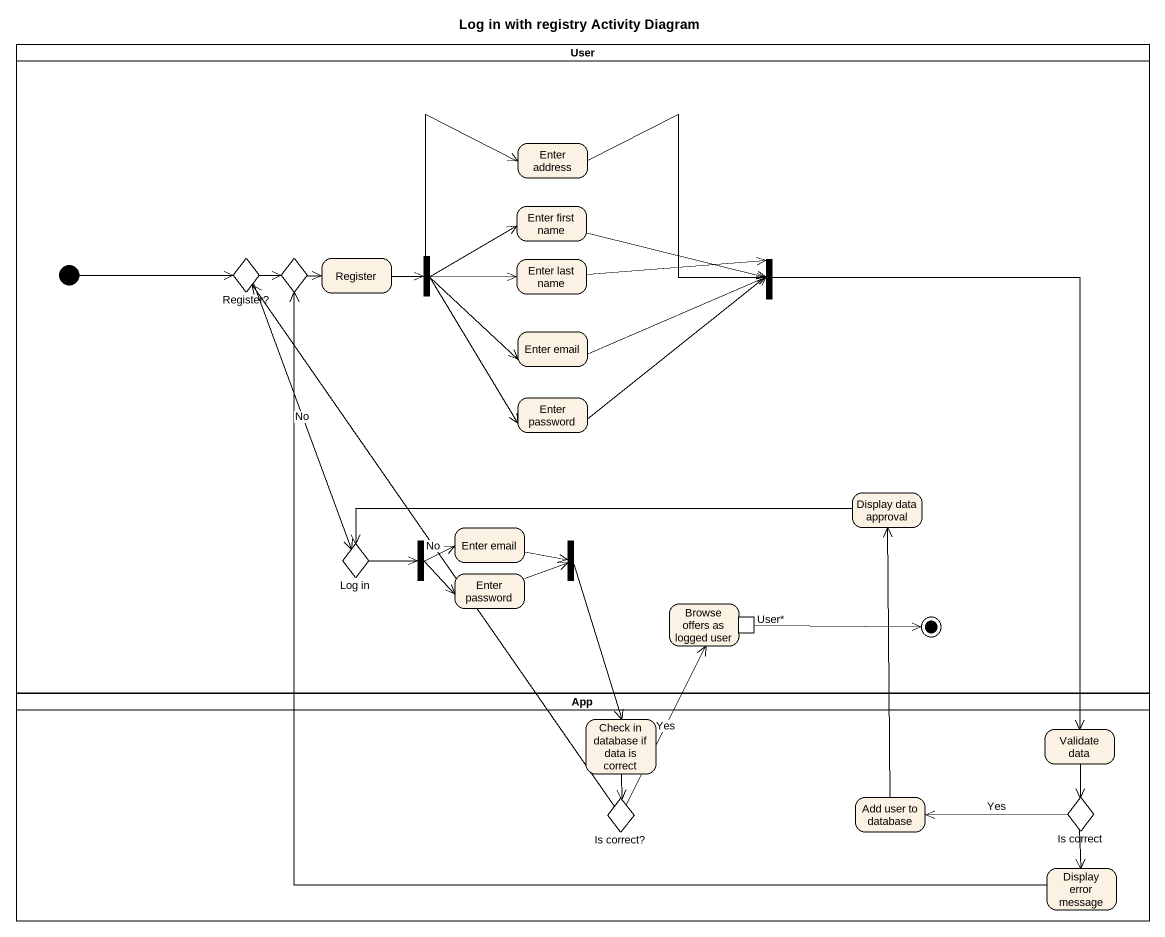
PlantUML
@startuml
title Log in with registry Activity Diagram
hide empty description
state User <<partition>> {
  state "Enter address" as Enter_address
  state "Enter first name" as Enter_first_name
  state "Register?" as Register <<choice>>
  state choice1 <<choice>>
  state "Register" as Register_2
  state fork1 <<fork>>
  state "Enter last name" as Enter_last_name
  state fork2 <<join>>
  state "Enter email" as Enter_email
  state "Enter password" as Enter_password
  state "Display data approval" as Display_data_approval
  state "Log in" as Log_in <<choice>>
  state fork3 <<fork>>
  state "Enter email" as Enter_email_2
  state fork4 <<join>>
  state "Enter password" as Enter_password_2
  state "Browse offers as logged user" as Browse_offers_as_logged_user {
    state "User*" as User_2 <<outputPin>>
  }
  state final1 <<end>>
  [*] -right-> Register
}
state App <<partition>> {
  state "Check in database if data is correct" as Check_in_database_if_data
  state "Validate data" as Validate_data
  state "Is correct?" as Is_correct <<choice>>
  state "Add user to database" as Add_user_to_database
  state "Is correct" as Is_correct_2 <<choice>>
  state "Display error message" as Display_error_message
}
Enter_address -right-> fork2
Enter_first_name -right-> fork2
Register -right-> choice1
Register --> Log_in : No
choice1 -right-> Register_2
Register_2 -right-> fork1
fork1 -up-> Enter_address
fork1 -right-> Enter_first_name
fork1 -right-> Enter_last_name
fork1 -right-> Enter_email
fork1 --> Enter_password
Enter_last_name -right-> fork2
fork2 --> Validate_data
Enter_email -right-> fork2
Enter_password -up-> fork2
Display_data_approval -left-> Log_in
Log_in -right-> fork3
fork3 -right-> Enter_email_2
fork3 -right-> Enter_password_2
Enter_email_2 -right-> fork4
fork4 --> Check_in_database_if_data
Enter_password_2 -right-> fork4
User_2 -right-> final1
Check_in_database_if_data --> Is_correct
Validate_data --> Is_correct_2
Is_correct -up-> Register : No
Is_correct -up-> Browse_offers_as_logged_user : Yes
Add_user_to_database -up-> Display_data_approval
Is_correct_2 -left-> Add_user_to_database : Yes
Is_correct_2 --> Display_error_message
Display_error_message -up-> choice1
@enduml
